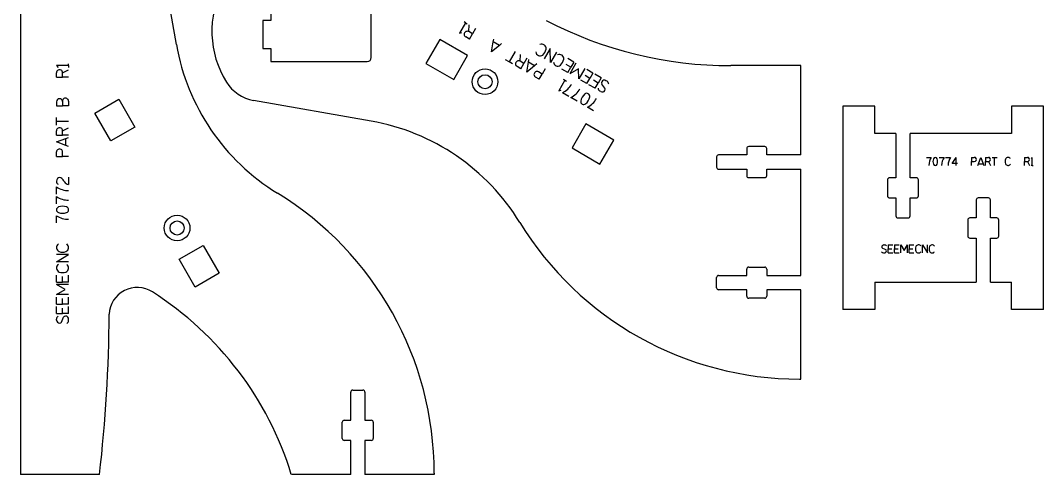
# Model space of a CAD drawing. Header units: inches. Extents: x -1303 to -1048, y -1167 to -883.
# Drawn here: x -1303.2 to -1048.5, y -1166.7 to -1053.8 of the extents above; entities that cross this region are included whole.
import ezdxf

# ---------------------------------------------------------------- set-up
doc = ezdxf.new("R2010")
doc.units = ezdxf.units.IN
doc.header["$MEASUREMENT"] = 0
doc.linetypes.add('Continuous2', pattern=[0])
doc.layers.add('EZStruder R1', color=1, linetype='Continuous')

msp = doc.modelspace()

# ---------------------------------------------------------------- linework, layer by layer
at = {"layer": 'EZStruder R1', "color": 1, "linetype": 'Continuous2', "lineweight": -3, "true_color": 0xff0000}
for p, q in [((-1303.19, -1032.73), (-1303.19, -1166.73)), ((-1264.37, -1059.73), (-1269.31, -1031.69)), ((-1108.86, -1064.99), (-1126.28, -1064.99)), ((-1108.86, -1087.21), (-1108.86, -1064.99)), ((-1215.86, -1078.81), (-1245.17, -1073.64)), ((-1098.46, -1075.1), (-1098.46, -1125.7)), ((-1090.46, -1075.1), (-1098.46, -1075.1)), ((-1090.46, -1081.9), (-1090.46, -1075.1)), ((-1056.46, -1075.1), (-1056.46, -1081.9)), ((-1048.46, -1075.1), (-1056.46, -1075.1)), ((-1048.46, -1125.7), (-1048.46, -1075.1)), ((-1085.23, -1081.9), (-1090.46, -1081.9)), ((-1085.23, -1081.9), (-1085.23, -1092.9)), ((-1081.68, -1092.9), (-1081.68, -1081.9)), ((-1056.46, -1081.9), (-1081.68, -1081.9)), ((-1117.86, -1085.13), (-1121.86, -1085.13)), ((-1122.36, -1087.21), (-1129.36, -1087.21)), ((-1122.36, -1085.63), (-1122.36, -1087.21)), ((-1117.36, -1087.21), (-1117.36, -1085.63)), ((-1108.86, -1087.21), (-1117.36, -1087.21)), ((-1129.86, -1087.71), (-1129.86, -1090.26)), ((-1129.36, -1090.76), (-1122.36, -1090.76)), ((-1122.36, -1090.76), (-1122.36, -1092.35)), ((-1117.36, -1092.35), (-1117.36, -1090.76)), ((-1117.36, -1090.76), (-1108.86, -1090.76)), ((-1108.86, -1117.21), (-1108.86, -1090.76)), ((-1121.86, -1092.85), (-1117.86, -1092.85)), ((-1087.32, -1093.4), (-1087.32, -1097.4)), ((-1085.23, -1092.9), (-1086.82, -1092.9)), ((-1080.1, -1092.9), (-1081.68, -1092.9)), ((-1079.6, -1097.4), (-1079.6, -1093.4)), ((-1086.82, -1097.9), (-1085.23, -1097.9)), ((-1085.23, -1097.9), (-1085.23, -1102.4)), ((-1081.68, -1102.4), (-1081.68, -1097.9)), ((-1081.68, -1097.9), (-1080.1, -1097.9)), ((-1065.23, -1098.4), (-1065.23, -1102.9)), ((-1062.18, -1097.9), (-1064.73, -1097.9)), ((-1061.68, -1102.9), (-1061.68, -1098.4)), ((-1084.73, -1102.9), (-1082.18, -1102.9)), ((-1065.23, -1102.9), (-1066.82, -1102.9)), ((-1060.1, -1102.9), (-1061.68, -1102.9)), ((-1067.32, -1103.4), (-1067.32, -1107.4)), ((-1059.6, -1107.4), (-1059.6, -1103.4)), ((-1066.82, -1107.9), (-1065.23, -1107.9)), ((-1065.23, -1107.9), (-1065.23, -1118.9)), ((-1061.68, -1118.9), (-1061.68, -1107.9)), ((-1061.68, -1107.9), (-1060.1, -1107.9)), ((-1122.36, -1117.21), (-1122.36, -1115.63)), ((-1121.86, -1115.13), (-1117.86, -1115.13)), ((-1117.36, -1115.63), (-1117.36, -1117.21)), ((-1129.86, -1120.26), (-1129.86, -1117.71)), ((-1129.36, -1117.21), (-1122.36, -1117.21)), ((-1117.36, -1117.21), (-1108.86, -1117.21)), ((-1122.36, -1120.76), (-1129.36, -1120.76)), ((-1122.36, -1122.35), (-1122.36, -1120.76)), ((-1117.36, -1120.76), (-1117.36, -1122.35)), ((-1108.86, -1120.76), (-1117.36, -1120.76)), ((-1108.86, -1142.99), (-1108.86, -1120.76)), ((-1090.46, -1118.9), (-1065.23, -1118.9)), ((-1090.46, -1118.9), (-1090.46, -1125.7)), ((-1061.68, -1118.9), (-1056.46, -1118.9)), ((-1056.46, -1125.7), (-1056.46, -1118.9)), ((-1117.86, -1122.85), (-1121.86, -1122.85)), ((-1090.46, -1125.7), (-1098.46, -1125.7)), ((-1048.46, -1125.7), (-1056.46, -1125.7)), ((-1109.19, -1142.99), (-1108.86, -1142.99)), ((-1220.96, -1153.23), (-1220.96, -1146.23)), ((-1220.46, -1145.73), (-1217.91, -1145.73)), ((-1217.41, -1146.23), (-1217.41, -1153.23)), ((-1223.05, -1157.73), (-1223.05, -1153.73)), ((-1222.55, -1153.23), (-1220.96, -1153.23)), ((-1217.41, -1153.23), (-1215.83, -1153.23)), ((-1215.33, -1153.73), (-1215.33, -1157.73)), ((-1220.96, -1158.23), (-1222.55, -1158.23)), ((-1220.96, -1166.73), (-1220.96, -1158.23)), ((-1217.41, -1158.23), (-1217.41, -1166.73)), ((-1215.83, -1158.23), (-1217.41, -1158.23)), ((-1200.19, -1166.4), (-1200.19, -1166.73)), ((-1283.51, -1166.73), (-1303.19, -1166.73)), ((-1220.96, -1166.73), (-1235.74, -1166.73)), ((-1200.19, -1166.73), (-1217.41, -1166.73))]:
    msp.add_line(p, q, dxfattribs=at)
at = {"layer": 'EZStruder R1', "color": 5, "linetype": 'Continuous2', "lineweight": -3, "true_color": 0x0000ff}
for p, q in [((-1240.86, -1050.49), (-1240.86, -1053.79)), ((-1215.86, -1062.99), (-1215.86, -1051.49)), ((-1242.86, -1053.79), (-1242.86, -1060.69)), ((-1240.86, -1053.79), (-1242.86, -1053.79)), ((-1198.79, -1058.5), (-1202.24, -1064.48)), ((-1191.86, -1062.5), (-1198.79, -1058.5)), ((-1242.86, -1060.69), (-1240.86, -1060.69)), ((-1240.86, -1060.69), (-1240.86, -1063.99)), ((-1240.86, -1063.99), (-1216.86, -1063.99)), ((-1202.24, -1064.48), (-1195.31, -1068.48)), ((-1195.31, -1068.48), (-1191.86, -1062.5)), ((-1284.68, -1076.81), (-1278.7, -1073.36)), ((-1278.7, -1073.36), (-1274.7, -1080.28)), ((-1280.68, -1083.73), (-1284.68, -1076.81)), ((-1162.41, -1079.5), (-1165.86, -1085.48)), ((-1155.48, -1083.5), (-1162.41, -1079.5)), ((-1274.7, -1080.28), (-1280.68, -1083.73)), ((-1158.93, -1089.48), (-1155.48, -1083.5)), ((-1165.86, -1085.48), (-1158.93, -1089.48)), ((-1263.68, -1113.18), (-1257.7, -1109.73)), ((-1257.7, -1109.73), (-1253.7, -1116.66)), ((-1259.68, -1120.11), (-1263.68, -1113.18)), ((-1253.7, -1116.66), (-1259.68, -1120.11))]:
    msp.add_line(p, q, dxfattribs=at)
at = {"layer": 'EZStruder R1', "color": 3, "linetype": 'Continuous2', "lineweight": -3, "true_color": 0x00ff00}
for p, q in [((-1192.36, -1054.34), (-1193.86, -1056.94)), ((-1192.36, -1054.34), (-1192.73, -1054.13)), ((-1192.36, -1054.34), (-1191.99, -1054.56)), ((-1193.86, -1056.94), (-1193.28, -1056.78)), ((-1191.57, -1056.53), (-1191.47, -1054.86)), ((-1190.63, -1057.07), (-1191.57, -1056.53)), ((-1191.38, -1058.37), (-1190.63, -1057.07)), ((-1189.88, -1055.77), (-1190.63, -1057.07)), ((-1191.38, -1058.37), (-1192.32, -1057.83)), ((-1185.88, -1061.55), (-1185.46, -1059.07)), ((-1185.46, -1059.07), (-1185.35, -1058.39)), ((-1183.93, -1059.95), (-1185.46, -1059.07)), ((-1183.4, -1059.51), (-1183.93, -1059.95)), ((-1183.93, -1059.95), (-1185.88, -1061.55)), ((-1180.05, -1061.45), (-1181.55, -1064.05)), ((-1171.33, -1060.69), (-1172.83, -1063.29)), ((-1171.24, -1064.21), (-1171.33, -1060.69)), ((-1169.74, -1061.61), (-1171.24, -1064.21)), ((-1291.21, -1064.99), (-1291.21, -1064.56)), ((-1181.55, -1064.05), (-1182.38, -1063.57)), ((-1180.72, -1064.53), (-1181.55, -1064.05)), ((-1178.8, -1063.9), (-1178.7, -1062.23)), ((-1177.86, -1064.45), (-1178.8, -1063.9)), ((-1178.61, -1065.75), (-1177.86, -1064.45)), ((-1177.11, -1063.15), (-1177.86, -1064.45)), ((-1177.11, -1066.61), (-1176.7, -1064.13)), ((-1176.7, -1064.13), (-1176.59, -1063.45)), ((-1175.17, -1065.01), (-1176.7, -1064.13)), ((-1174.64, -1064.57), (-1175.17, -1065.01)), ((-1166.16, -1065.41), (-1167.35, -1064.72)), ((-1165.41, -1064.11), (-1166.93, -1063.23)), ((-1164.89, -1064.41), (-1166.39, -1067.01)), ((-1165.41, -1064.11), (-1166.16, -1065.41)), ((-1291.21, -1064.99), (-1294.21, -1064.99)), ((-1294.21, -1064.99), (-1293.78, -1065.42)), ((-1294.21, -1067.85), (-1294.21, -1066.77)), ((-1292.71, -1066.77), (-1291.21, -1066.02)), ((-1292.71, -1067.85), (-1292.71, -1066.77)), ((-1291.21, -1064.99), (-1291.21, -1065.42)), ((-1178.61, -1065.75), (-1179.55, -1065.2)), ((-1175.17, -1065.01), (-1177.11, -1066.61)), ((-1173.28, -1067.09), (-1174.22, -1066.55)), ((-1174.03, -1068.39), (-1173.28, -1067.09)), ((-1172.53, -1065.79), (-1173.28, -1067.09)), ((-1166.91, -1066.71), (-1168.43, -1065.83)), ((-1166.91, -1066.71), (-1166.16, -1065.41)), ((-1164.23, -1065.8), (-1166.39, -1067.01)), ((-1164.2, -1068.27), (-1164.23, -1065.8)), ((-1162.7, -1065.67), (-1164.2, -1068.27)), ((-1160.65, -1066.85), (-1162.18, -1065.97)), ((-1160.65, -1066.85), (-1161.4, -1068.15)), ((-1158.61, -1068.03), (-1160.14, -1067.15)), ((-1294.21, -1067.85), (-1292.71, -1067.85)), ((-1291.21, -1067.85), (-1292.71, -1067.85)), ((-1174.03, -1068.39), (-1174.97, -1067.85)), ((-1167.63, -1068.62), (-1169.13, -1071.22)), ((-1167.63, -1068.62), (-1168, -1068.41)), ((-1167.63, -1068.62), (-1167.25, -1068.84)), ((-1162.15, -1069.45), (-1163.68, -1068.57)), ((-1161.4, -1068.15), (-1162.59, -1067.46)), ((-1162.15, -1069.45), (-1161.4, -1068.15)), ((-1160.11, -1070.63), (-1161.64, -1069.75)), ((-1159.36, -1069.33), (-1160.55, -1068.64)), ((-1160.11, -1070.63), (-1159.36, -1069.33)), ((-1158.61, -1068.03), (-1159.36, -1069.33)), ((-1157.67, -1070.6), (-1158.44, -1069.57)), ((-1157.14, -1068.88), (-1157.4, -1068.73)), ((-1169.13, -1071.22), (-1168.54, -1071.06)), ((-1166.68, -1072.63), (-1168.24, -1071.73)), ((-1158.72, -1071.44), (-1158.93, -1071.31)), ((-1294.21, -1073.96), (-1294.21, -1075)), ((-1292.71, -1073.88), (-1292.71, -1075)), ((-1291.22, -1073.83), (-1291.22, -1075)), ((-1164.6, -1073.83), (-1166.16, -1072.93)), ((-1294.21, -1075), (-1292.71, -1075)), ((-1291.22, -1075), (-1292.71, -1075)), ((-1160.48, -1076.21), (-1162.04, -1075.31)), ((-1294.21, -1078.87), (-1294.21, -1077.91)), ((-1294.21, -1079.83), (-1294.21, -1078.87)), ((-1291.21, -1078.87), (-1294.21, -1078.87)), ((-1294.21, -1082.27), (-1294.21, -1081.18)), ((-1294.21, -1082.27), (-1292.71, -1082.27)), ((-1292.71, -1081.18), (-1291.21, -1080.43)), ((-1292.71, -1082.27), (-1292.71, -1081.18)), ((-1291.21, -1082.27), (-1292.71, -1082.27)), ((-1294.21, -1083.99), (-1291.85, -1083.11)), ((-1291.85, -1084.88), (-1294.21, -1083.99)), ((-1291.85, -1083.11), (-1291.21, -1082.87)), ((-1291.85, -1084.88), (-1291.85, -1083.11)), ((-1291.21, -1085.12), (-1291.85, -1084.88)), ((-1294.21, -1087.56), (-1294.21, -1086.47)), ((-1294.21, -1087.56), (-1292.71, -1087.56)), ((-1292.71, -1087.56), (-1292.71, -1086.47)), ((-1291.21, -1087.56), (-1292.71, -1087.56)), ((-1077.6, -1087.82), (-1076.4, -1087.82)), ((-1074.43, -1087.82), (-1073.23, -1087.82)), ((-1072.83, -1087.82), (-1071.63, -1087.82)), ((-1071.23, -1089.35), (-1070.2, -1087.82)), ((-1069.9, -1089.35), (-1071.23, -1089.35)), ((-1070.2, -1089.82), (-1070.2, -1087.82)), ((-1066.42, -1087.82), (-1065.69, -1087.82)), ((-1066.42, -1087.82), (-1066.42, -1088.82)), ((-1066.42, -1088.82), (-1065.69, -1088.82)), ((-1066.42, -1089.82), (-1066.42, -1088.82)), ((-1064.79, -1089.82), (-1064.63, -1089.39)), ((-1064.63, -1089.39), (-1064.04, -1087.82)), ((-1064.63, -1089.39), (-1063.45, -1089.39)), ((-1064.04, -1087.82), (-1063.45, -1089.39)), ((-1063.45, -1089.39), (-1063.29, -1089.82)), ((-1062.89, -1087.82), (-1062.17, -1087.82)), ((-1062.89, -1087.82), (-1062.89, -1088.82)), ((-1062.89, -1088.82), (-1062.17, -1088.82)), ((-1062.89, -1089.82), (-1062.89, -1088.82)), ((-1062.17, -1088.82), (-1061.67, -1089.82)), ((-1061.27, -1087.82), (-1060.63, -1087.82)), ((-1060.63, -1089.82), (-1060.63, -1087.82)), ((-1060.63, -1087.82), (-1059.99, -1087.82)), ((-1053.2, -1087.82), (-1052.47, -1087.82)), ((-1053.2, -1087.82), (-1053.2, -1088.82)), ((-1053.2, -1088.82), (-1052.47, -1088.82)), ((-1053.2, -1089.82), (-1053.2, -1088.82)), ((-1052.47, -1088.82), (-1051.97, -1089.82)), ((-1051.29, -1087.82), (-1051.57, -1088.1)), ((-1051.29, -1089.82), (-1051.57, -1089.82)), ((-1051.29, -1089.82), (-1051.29, -1087.82)), ((-1051.29, -1089.82), (-1051, -1089.82)), ((-1291.21, -1092.78), (-1291.21, -1094.58)), ((-1294.21, -1093.77), (-1294.21, -1093.7)), ((-1294.21, -1096.98), (-1294.21, -1095.18)), ((-1294.21, -1099.38), (-1294.21, -1097.58)), ((-1294.21, -1104.14), (-1294.21, -1102.34)), ((-1088.55, -1110.42), (-1087.76, -1110.76)), ((-1088.23, -1109.59), (-1088.06, -1109.59)), ((-1087.15, -1109.59), (-1085.98, -1109.59)), ((-1087.15, -1109.59), (-1087.15, -1110.59)), ((-1087.15, -1110.59), (-1086.24, -1110.59)), ((-1087.15, -1111.59), (-1087.15, -1110.59)), ((-1085.58, -1109.59), (-1084.41, -1109.59)), ((-1085.58, -1109.59), (-1085.58, -1110.59)), ((-1085.58, -1110.59), (-1084.66, -1110.59)), ((-1085.58, -1111.59), (-1085.58, -1110.59)), ((-1084.01, -1111.59), (-1084.01, -1109.59)), ((-1084.01, -1109.59), (-1083.16, -1111)), ((-1083.16, -1111), (-1082.32, -1109.59)), ((-1082.32, -1111.59), (-1082.32, -1109.59)), ((-1081.92, -1109.59), (-1080.75, -1109.59)), ((-1081.92, -1109.59), (-1081.92, -1110.59)), ((-1081.92, -1110.59), (-1081.01, -1110.59)), ((-1081.92, -1111.59), (-1081.92, -1110.59)), ((-1078.59, -1111.59), (-1078.59, -1109.59)), ((-1078.59, -1109.59), (-1077.36, -1111.59)), ((-1077.36, -1111.59), (-1077.36, -1109.59)), ((-1291.21, -1112.01), (-1294.21, -1112.01)), ((-1294.21, -1113.84), (-1291.21, -1112.01)), ((-1088.29, -1111.59), (-1088.08, -1111.59)), ((-1087.15, -1111.59), (-1085.98, -1111.59)), ((-1085.58, -1111.59), (-1084.41, -1111.59)), ((-1081.92, -1111.59), (-1080.75, -1111.59)), ((-1291.21, -1113.84), (-1294.21, -1113.84)), ((-1294.21, -1118.85), (-1294.21, -1117.09)), ((-1292.71, -1118.85), (-1292.71, -1117.47)), ((-1291.21, -1118.85), (-1291.21, -1117.09)), ((-1294.21, -1118.85), (-1292.71, -1118.85)), ((-1291.21, -1119.45), (-1294.21, -1119.45)), ((-1292.09, -1120.71), (-1294.21, -1119.45)), ((-1294.21, -1121.97), (-1292.09, -1120.71)), ((-1291.21, -1118.85), (-1292.71, -1118.85)), ((-1291.21, -1121.97), (-1294.21, -1121.97)), ((-1294.21, -1124.33), (-1294.21, -1122.57)), ((-1292.71, -1124.33), (-1292.71, -1122.96)), ((-1291.21, -1124.33), (-1291.21, -1122.57)), ((-1294.21, -1124.33), (-1292.71, -1124.33)), ((-1294.21, -1126.69), (-1294.21, -1124.93)), ((-1291.21, -1124.33), (-1292.71, -1124.33)), ((-1292.71, -1126.69), (-1292.71, -1125.32)), ((-1291.21, -1126.69), (-1291.21, -1124.93)), ((-1294.21, -1126.69), (-1292.71, -1126.69)), ((-1294.21, -1128.3), (-1294.21, -1128.06)), ((-1292.96, -1128.79), (-1292.46, -1127.61)), ((-1291.21, -1126.69), (-1292.71, -1126.69)), ((-1291.21, -1128.39), (-1291.21, -1128.09))]:
    msp.add_line(p, q, dxfattribs=at)
for centre in [(-1187.52, -1068.99), (-1264.19, -1105.39)]:
    msp.add_circle(centre, 3.2, dxfattribs=at)
at = {"layer": 'EZStruder R1', "color": 5, "linetype": 'Continuous2', "lineweight": -3, "true_color": 0x0000ff}
for centre in [(-1187.52, -1068.99), (-1264.19, -1105.39)]:
    msp.add_circle(centre, 1.75, dxfattribs=at)
at = {"layer": 'EZStruder R1', "color": 1, "linetype": 'Continuous2', "lineweight": -3, "true_color": 0xff0000}
for centre, radius, start, end in [((-1231.79, -1056.49), 23.74, 151.7673, 212.1078), ((-1126.28, -964.99), 100, 242.5772, 270), ((-1210.69, -1050.27), 54.51, 190, 238.4763), ((-1243.43, -1063.79), 10, 212.1078, 260), ((-1225.33, -1132.49), 54.51, 31.5237, 80), ((-1121.86, -1085.63), 0.5, 90, 180), ((-1117.86, -1085.63), 0.5, 0, 90), ((-1129.36, -1087.71), 0.5, 90, 180), ((-1129.36, -1090.26), 0.5, 180, 270), ((-1121.86, -1092.35), 0.5, 180, 270), ((-1117.86, -1092.35), 0.5, 270, 360), ((-1086.82, -1093.4), 0.5, 90, 180), ((-1080.1, -1093.4), 0.5, 0, 90), ((-1281.92, -1166.4), 81.74, 0, 58.4763), ((-1086.82, -1097.4), 0.5, 180, 270), ((-1080.1, -1097.4), 0.5, 270, 0), ((-1064.73, -1098.4), 0.5, 90, 180), ((-1062.18, -1098.4), 0.5, 0, 90), ((-1084.73, -1102.4), 0.5, 180, 270), ((-1082.18, -1102.4), 0.5, 270, 0), ((-1066.82, -1103.4), 0.5, 90, 180), ((-1060.1, -1103.4), 0.5, 0, 90), ((-1109.19, -1061.25), 81.74, 211.5237, 270), ((-1066.82, -1107.4), 0.5, 180, 270), ((-1060.1, -1107.4), 0.5, 270, 0), ((-1121.86, -1115.63), 0.5, 90, 180), ((-1117.86, -1115.63), 0.5, 0, 90), ((-1129.36, -1117.71), 0.5, 90, 180), ((-1274.11, -1127.18), 7, 57.5088, 177), ((-1129.36, -1120.26), 0.5, 180, 270), ((-1314.72, -1190.95), 82.6, 17.0458, 57.5088), ((-1121.86, -1122.35), 0.5, 180, 270), ((-1117.86, -1122.35), 0.5, 270, 360), ((-1645.81, -1124.82), 364.72, 353.401, 359.6871), ((-1220.46, -1146.23), 0.5, 90, 180), ((-1217.91, -1146.23), 0.5, 0, 90), ((-1222.55, -1153.73), 0.5, 90, 180), ((-1215.83, -1153.73), 0.5, 0, 90), ((-1222.55, -1157.73), 0.5, 180, 270), ((-1215.83, -1157.73), 0.5, 270, 0)]:
    msp.add_arc(centre, radius, start, end, dxfattribs=at)
at = {"layer": 'EZStruder R1', "color": 3, "linetype": 'Continuous2', "lineweight": -3, "true_color": 0x00ff00}
for centre, radius, start, end in [((-1191.95, -1057.18), 0.75, 59.9912, 240), ((-1173.39, -1060.77), 1.1, 354.3868, 114.32), ((-1173.79, -1061.46), 1.1, 185.68, 305.6132), ((-1174.92, -1060.35), 2.67, 311.2941, 348.7059), ((-1168.99, -1063.31), 1.1, 354.3868, 114.32), ((-1179.17, -1064.55), 0.75, 59.9912, 240), ((-1169.39, -1064), 1.1, 185.68, 305.6132), ((-1170.52, -1062.89), 2.67, 311.2941, 348.7059), ((-1293.46, -1066.77), 0.75, 359.9912, 180), ((-1174.59, -1067.2), 0.75, 59.9912, 240), ((-1170.68, -1066.86), 5.45, 296.6069, 329.9947), ((-1157.88, -1069.25), 0.645, 155.1822, 209.3448), ((-1157.8, -1069.41), 0.789, 59.4411, 147.3507), ((-1157.58, -1069.63), 0.865, 0.522, 59.4411), ((-1168.6, -1068.06), 5.45, 296.6069, 329.9947), ((-1160.77, -1074.31), 2.96, 130.019, 169.981), ((-1162.19, -1072.62), 0.744, 349.594, 130.406), ((-1158.49, -1070.57), 0.865, 180.522, 239.2985), ((-1158.32, -1070.76), 0.789, 239.2985, 327.3507), ((-1158.24, -1070.91), 0.645, 335.1823, 29.3448), ((-1293.46, -1073.96), 0.75, 5.7176, 180), ((-1291.97, -1073.83), 0.75, 0, 183.9129), ((-1162.95, -1073.93), 0.744, 169.594, 310.406), ((-1164.37, -1072.24), 2.96, 310.019, 349.981), ((-1164.48, -1070.44), 5.45, 296.6069, 329.9947), ((-1293.46, -1081.18), 0.75, 359.9912, 180), ((-1293.46, -1086.47), 0.75, 359.9912, 180), ((-1073.37, -1089.82), 3.63, 146.6069, 179.9947), ((-1074.03, -1088.82), 1.97, 160.019, 199.981), ((-1075.42, -1088.31), 0.496, 19.594, 160.406), ((-1075.42, -1089.33), 0.496, 199.594, 340.406), ((-1076.8, -1088.82), 1.97, 340.019, 19.981), ((-1070.2, -1089.82), 3.63, 146.6069, 179.9947), ((-1068.6, -1089.82), 3.63, 146.6069, 179.9947), ((-1065.69, -1088.32), 0.5, 269.9912, 90), ((-1062.17, -1088.32), 0.5, 269.9912, 90), ((-1056.26, -1088.82), 1.78, 161.2941, 198.7059), ((-1057.28, -1088.55), 0.735, 35.68, 155.6132), ((-1057.28, -1089.09), 0.735, 204.3868, 324.32), ((-1052.47, -1088.32), 0.5, 269.9912, 90), ((-1293.35, -1093.7), 0.857, 92.576, 180), ((-1293.35, -1093.77), 0.857, 180, 240), ((-1291.21, -1090.63), 5.45, 236.6069, 269.9947), ((-1293.43, -1093.7), 0.857, 47.7751, 87.4242), ((-1298.26, -1097.7), 7.12, 32.8689, 40.6146), ((-1291.01, -1093.14), 1.45, 208.7445, 262.045), ((-1291.21, -1093.03), 5.45, 236.6069, 269.9947), ((-1293.47, -1100.86), 0.744, 109.594, 250.406), ((-1292.71, -1102.94), 2.96, 70.019, 109.981), ((-1291.95, -1100.86), 0.744, 289.594, 70.406), ((-1291.21, -1097.78), 5.45, 236.6069, 269.9947), ((-1292.71, -1098.78), 2.96, 250.019, 289.981), ((-1293.11, -1110.26), 1.1, 125.68, 245.6132), ((-1292.31, -1110.26), 1.1, 294.3868, 54.32), ((-1088.23, -1110.11), 0.526, 89.2985, 177.3507), ((-1088.33, -1110.05), 0.43, 185.1823, 239.3448), ((-1088.07, -1110.16), 0.577, 30.522, 89.2985), ((-1078.57, -1110.59), 1.78, 161.2941, 198.7059), ((-1079.58, -1110.32), 0.735, 35.68, 155.6132), ((-1075.18, -1110.59), 1.78, 161.2941, 198.7059), ((-1076.2, -1110.32), 0.735, 35.68, 155.6132), ((-1292.71, -1108.73), 2.67, 251.2941, 288.7059), ((-1088.28, -1111.01), 0.577, 210.522, 269.4411), ((-1088.08, -1111.06), 0.526, 269.4411, 357.3507), ((-1087.98, -1111.13), 0.43, 5.1822, 59.3448), ((-1079.58, -1110.86), 0.735, 204.3868, 324.32), ((-1076.2, -1110.86), 0.735, 204.3868, 324.32), ((-1293.11, -1115.34), 1.1, 125.68, 245.6132), ((-1292.31, -1115.34), 1.1, 294.3868, 54.32), ((-1292.71, -1113.81), 2.67, 251.2941, 288.7059), ((-1293.35, -1128.07), 0.865, 120.522, 179.2985), ((-1293.42, -1128.31), 0.789, 179.2985, 267.3507), ((-1291.9, -1127.94), 0.645, 95.1822, 149.3448), ((-1292, -1128.08), 0.789, 359.4411, 87.3507), ((-1292.08, -1128.39), 0.865, 300.522, 359.4411), ((-1293.52, -1128.46), 0.645, 275.1823, 329.3448)]:
    msp.add_arc(centre, radius, start, end, dxfattribs=at)
at = {"layer": 'EZStruder R1', "color": 5, "linetype": 'Continuous2', "lineweight": -3, "true_color": 0x0000ff}
msp.add_arc((-1216.86, -1062.99), 1, 270, 360, dxfattribs=at)

doc.saveas('drawing.dxf')
